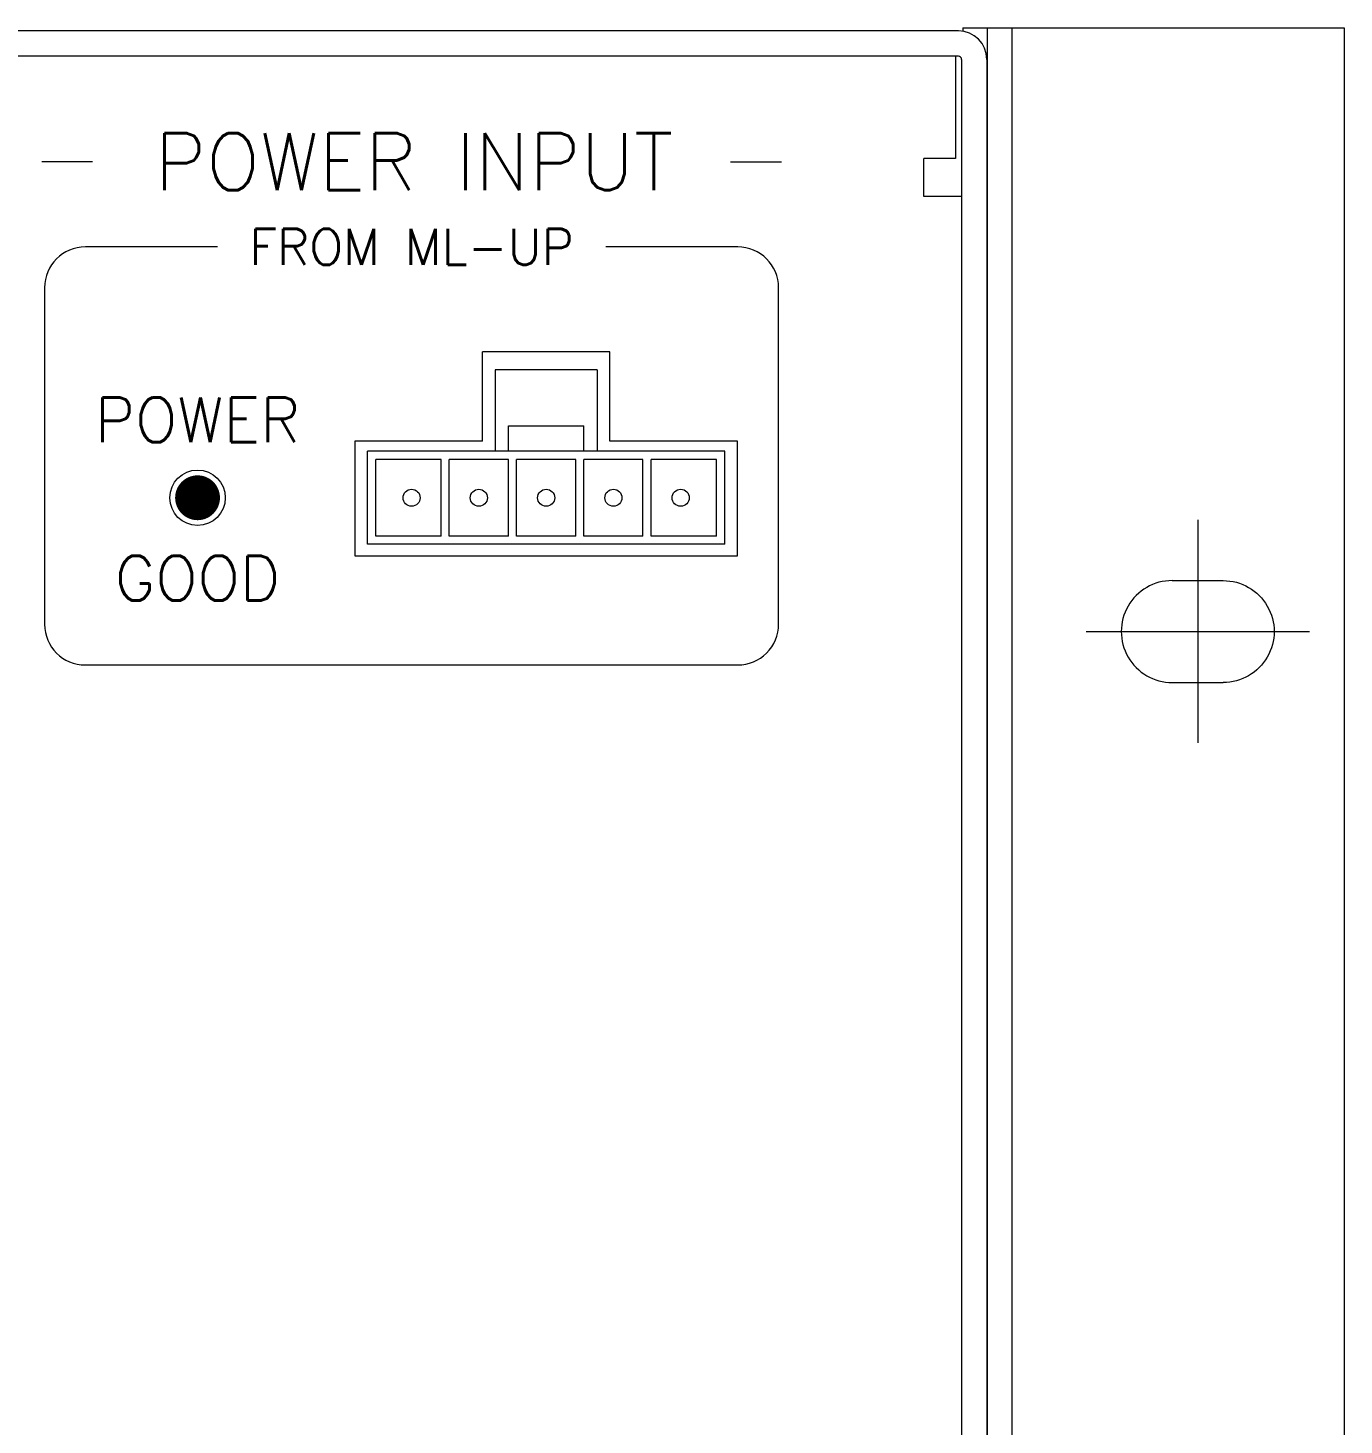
# Model space of a CAD drawing. Header units: inches. Extents: x 4.4 to 24.6, y 1.9 to 17.4.
# Drawn here: x 20.164 to 23.392, y 5.959 to 9.385 of the extents above; entities that cross this region are included whole.
import ezdxf
from ezdxf.enums import TextEntityAlignment as Align

# ---------------------------------------------------------------- set-up
doc = ezdxf.new("R2010")
doc.units = ezdxf.units.IN
doc.header["$LTSCALE"] = 0.4
doc.header["$MEASUREMENT"] = 0
for name, color, linetype, lineweight in [('ML800-DIMENSION', 7, 'Continuous', 9), ('ML800-OBJECT', 7, 'Continuous', 15), ('ML800-TEXT', 7, 'Continuous', 9)]:
    doc.layers.add(name, color=color, linetype=linetype, lineweight=lineweight)
doc.layers.add('ML800-LED', color=251, linetype='Continuous')
doc.styles.add('TERMINALS', font='romans.shx', dxfattribs={"height": 0.11})
doc.styles.add('TITLE', font='romans.shx', dxfattribs={"height": 0.14})

msp = doc.modelspace()

# ---------------------------------------------------------------- linework, layer by layer
at = {"layer": 'ML800-DIMENSION'}
for p, q in [((23.03287559444572, 8.178558834389184), (23.03287559444572, 7.63212501113184)), ((22.75902214502867, 7.904705384972142), (23.30672904386277, 7.904705384972142))]:
    msp.add_line(p, q, dxfattribs=at)
at = {"layer": 'ML800-LED', "const_width": 0.055}
msp.add_lwpolyline([(20.60737559444572, 8.23270688497215, 1), (20.55237559444571, 8.23270688497215, 1)], format="xyb", close=True, dxfattribs=at)
at = {"layer": 'ML800-OBJECT'}
for p, q in [((22.44587559444572, 9.377704884972133), (5.33787559444573, 9.37770488497214)), ((22.45687559444573, 9.384706884972132), (22.45687559444573, 9.376835196702949)), ((22.45687559444573, 9.384704884972138), (23.39187559444573, 9.384704884972138)), ((22.51687559444573, 9.384706884972132), (22.51687559444573, 2.424706884972145)), ((22.57687559444573, 9.384706884972132), (22.57687559444573, 2.424706884972145)), ((23.39187559444573, 9.384706884972132), (23.39187559444573, 2.424706884972145)), ((22.44587559444572, 9.315704884972131), (5.33787559444573, 9.315704884972138)), ((22.43887559444573, 9.315704884972133), (22.43887559444573, 9.064704884972134)), ((22.45387559444573, 9.307704884972132), (22.45387559444573, 2.424706884972138)), ((22.51587559444573, 9.307704884972132), (22.51587559444573, 2.424706884972135)), ((22.36087559444572, 8.97170488497214), (22.36087559444572, 9.064704884972134)), ((22.43887559444573, 9.064704884972134), (22.36087559444572, 9.064704884972134)), ((22.45387559444573, 8.971704884972137), (22.36087559444572, 8.97170488497214)), ((21.59087559444571, 8.590706884972155), (21.27887559444571, 8.590706884972155)), ((21.27887559444571, 8.371706884972154), (21.27887559444571, 8.590706884972155)), ((21.59087559444571, 8.371706884972154), (21.59087559444571, 8.590706884972155)), ((21.55987559444571, 8.546706884972142), (21.30987559444573, 8.546706884972151)), ((21.30987559444573, 8.546706884972151), (21.30987559444572, 8.346706884972155)), ((21.30987559444573, 8.546706884972151), (21.30987559444572, 8.346706884972155)), ((21.55987559444571, 8.546706884972142), (21.30987559444573, 8.546706884972151)), ((21.55987559444571, 8.546706884972142), (21.55987559444572, 8.346706884972141)), ((21.55987559444571, 8.546706884972142), (21.55987559444572, 8.346706884972141)), ((21.34237559444571, 8.346706884972162), (21.34237559444571, 8.409121753988321)), ((21.34237559444571, 8.409121753988321), (21.52737559444571, 8.409121753988321)), ((21.52737559444571, 8.346706884972162), (21.52737559444571, 8.409121753988321)), ((20.96587559444571, 8.371706884972154), (20.96587559444571, 8.090706884972155)), ((21.27887559444571, 8.371706884972154), (20.96587559444571, 8.371706884972154)), ((21.90387559444571, 8.371706884972154), (21.59087559444571, 8.371706884972154)), ((21.90387559444571, 8.090706884972155), (21.90387559444571, 8.371706884972154)), ((21.30987559444572, 8.346706884972155), (20.99687559444572, 8.346706884972148)), ((21.87287559444571, 8.346706884972177), (20.99687559444572, 8.346706884972148)), ((20.99687559444571, 8.118706884972154), (20.99687559444572, 8.346706884972148)), ((20.99687559444571, 8.118706884972154), (20.99687559444572, 8.346706884972148)), ((21.01687559444571, 8.13870688497215), (21.01687559444572, 8.32670688497213)), ((21.17737559444571, 8.326706884972124), (21.01687559444572, 8.326706884972136)), ((21.17737559444568, 8.138706884972143), (21.17737559444571, 8.326706884972124)), ((21.34237559444571, 8.326706884972136), (21.1973755944457, 8.326706884972136)), ((21.1973755944457, 8.13870688497215), (21.1973755944457, 8.326706884972136)), ((21.34237559444571, 8.13870688497215), (21.34237559444571, 8.326706884972145)), ((21.36237559444571, 8.13870688497215), (21.3623755944457, 8.326706884972145)), ((21.50737559444571, 8.326706884972136), (21.3623755944457, 8.326706884972136)), ((21.50737559444572, 8.13870688497215), (21.50737559444572, 8.326706884972145)), ((21.52737559444571, 8.13870688497215), (21.52737559444571, 8.326706884972145)), ((21.67237559444571, 8.326706884972145), (21.5273755944457, 8.326706884972136)), ((21.87287559444571, 8.346706884972177), (21.55987559444572, 8.346706884972164)), ((21.67237559444571, 8.13870688497215), (21.67237559444571, 8.326706884972145)), ((21.6923755944457, 8.138706884972143), (21.69237559444571, 8.326706884972152)), ((21.85287559444571, 8.326706884972145), (21.69237559444571, 8.326706884972152)), ((21.85287559444571, 8.13870688497215), (21.85287559444571, 8.326706884972145)), ((21.87287559444571, 8.118706884972147), (21.87287559444571, 8.346706884972148)), ((21.87287559444571, 8.118706884972147), (21.87287559444571, 8.346706884972148)), ((21.17737559444568, 8.138706884972143), (21.01687559444572, 8.138706884972157)), ((21.34237559444571, 8.13870688497215), (21.1973755944457, 8.13870688497215)), ((21.50737559444571, 8.13870688497215), (21.36237559444571, 8.13870688497215)), ((21.6723755944457, 8.13870688497215), (21.5273755944457, 8.13870688497215)), ((21.85287559444571, 8.13870688497215), (21.6923755944457, 8.138706884972143)), ((20.96587559444571, 8.090706884972155), (21.90387559444571, 8.090706884972155)), ((21.87287559444571, 8.118706884972147), (20.99687559444571, 8.118706884972154)), ((21.87287559444571, 8.118706884972147), (20.99687559444571, 8.118706884972154)), ((22.97037559444571, 8.029705384972141), (23.09537559444571, 8.029705384972141)), ((22.97037559444571, 7.779705384972142), (23.09537559444571, 7.779705384972142))]:
    msp.add_line(p, q, dxfattribs=at)
for centre, radius in [((20.57987559444572, 8.23270688497215), 0.068), ((21.10487559444571, 8.23270688497215), 0.021), ((21.26987559444572, 8.23270688497215), 0.021), ((21.43487559444571, 8.23270688497215), 0.021), ((21.59987559444571, 8.23270688497215), 0.021), ((21.76487559444572, 8.23270688497215), 0.021)]:
    msp.add_circle(centre, radius, dxfattribs=at)
for centre, radius, start, end in [((22.44587559444572, 9.307704884972132), 0.07, 0, 90), ((22.44587559444572, 9.307704884972132), 0.008, 0, 90), ((22.97037559444571, 7.904705384972142), 0.125, 89.99999299999995, 270)]:
    msp.add_arc(centre, radius, start, end, dxfattribs=at)
at = {"layer": 'ML800-OBJECT', "extrusion": (0, 0, -1)}
msp.add_arc((-23.09537559444571, 7.904705384972142), 0.125, 89.99999199999976, 269.9999989999998, dxfattribs=at)
at = {"layer": 'ML800-TEXT'}
for p, q in [((20.32251612871561, 9.056706884972145), (20.19787559444571, 9.056706884972145)), ((21.88723506017582, 9.056706884972145), (22.01187559444572, 9.056706884972145)), ((20.6284741539366, 8.847706884972139), (20.30487559444571, 8.847706884972142)), ((21.90487559444571, 8.847706884972146), (21.58127703495483, 8.847706884972142)), ((20.20487559444571, 8.747706884972146), (20.20487559444572, 7.922706884972138)), ((22.00487559444571, 7.922706884972138), (22.00487559444571, 8.747706884972144)), ((20.30487559444572, 7.822706884972136), (21.90487559444571, 7.82270688497214))]:
    msp.add_line(p, q, dxfattribs=at)
for centre, radius, start, end in [((20.30487559444571, 8.747706884972144), 0.0999999999999979, 89.99999999999797, 179.9999999999979), ((21.90487559444571, 8.747706884972144), 0.1000000000000014, 0, 90), ((20.30487559444572, 7.922706884972138), 0.1000000000000014, 180, 270), ((21.90487559444572, 7.922706884972138), 0.0999999999999997, 269.999999999998, 359.999999999999)]:
    msp.add_arc(centre, radius, start, end, dxfattribs=at)

# ---------------------------------------------------------------- texts
for s, height, style, p in [('POWER INPUT', 0.14, 'TITLE', (21.11087559444572, 9.056706884972145)), ('FROM ML-UP', 0.088, 'TERMINALS', (21.10487559444572, 8.847754039150304)), ('POWER', 0.11, 'TERMINALS', (20.57987559444572, 8.423706884972153)), ('GOOD', 0.11, 'TERMINALS', (20.57987559444572, 8.035706884972152))]:
    msp.add_text(s, height=height, dxfattribs=dict(at, style=style)).set_placement(p, align=Align.MIDDLE)

doc.saveas('drawing.dxf')
